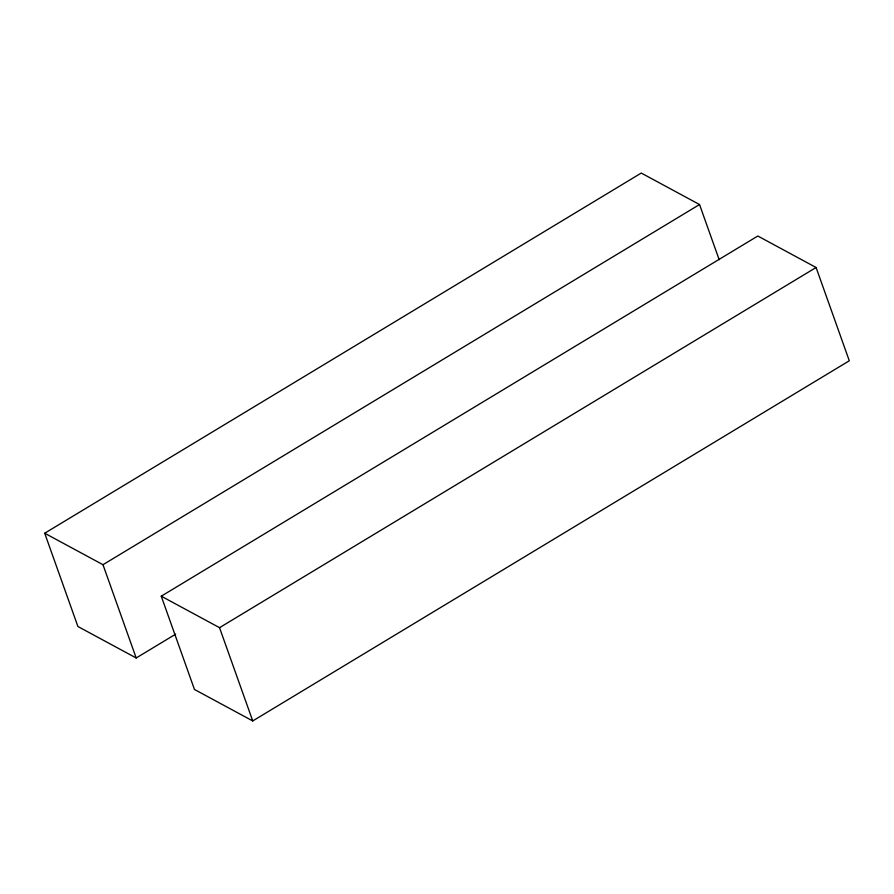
<?xml version="1.0" encoding="UTF-8"?>
<svg xmlns="http://www.w3.org/2000/svg" width="894" height="894" viewBox="0 0 894 894"><rect width="100%" height="100%" fill="white"/><g stroke="black" fill="none" stroke-linecap="round" stroke-linejoin="round"><path stroke-width="1.34" d="M175.637 634.17L136.19 657.984L77.912 626.504L44.7 533.226L641.255 173.056L699.533 204.536L719.178 259.707M44.7 533.226L102.978 564.706L699.533 204.536M161.255 596.186L757.81 236.016L816.088 267.496L849.3 360.774L252.745 720.944L194.467 689.464L161.255 596.186L219.533 627.677L252.745 720.944M219.533 627.677L816.088 267.496M102.978 564.706L136.19 657.984"/></g></svg>
